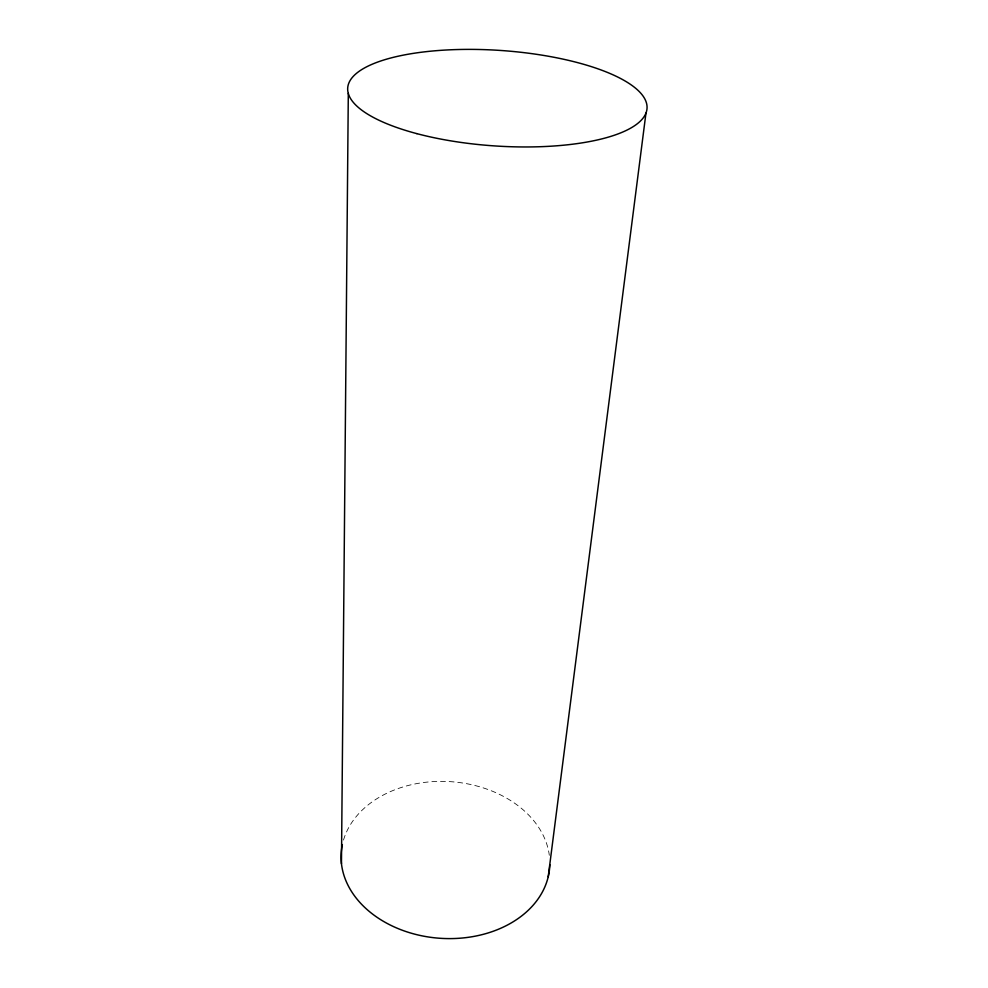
<?xml version="1.0" encoding="UTF-8"?>
<svg xmlns="http://www.w3.org/2000/svg" width="988" height="988" viewBox="0 0 988 988"><rect width="100%" height="100%" fill="white"/><g stroke="black" fill="none" stroke-linecap="round" stroke-linejoin="round"><path stroke-width="0.74" stroke-dasharray="4.94 3.71" d="M343.503 840.072A104.493 78.472 3.9 0 1 451.578 781.743A104.493 78.472 3.9 0 1 549.316 855.299"/><path stroke-width="1.48" d="M341.453 863.722L348.307 93.391M548.204 876.825L645.967 113.077M549.81 864.685A104.493 78.472 3.9 0 1 436.14 937.958A104.493 78.472 3.9 0 1 342.367 844.555M416.899 133.652A150.003 47.819 3.9 0 0 646.918 109.433A150.003 47.819 3.9 0 0 428.323 51.425A150.003 47.819 3.9 0 0 416.899 133.652"/></g></svg>
